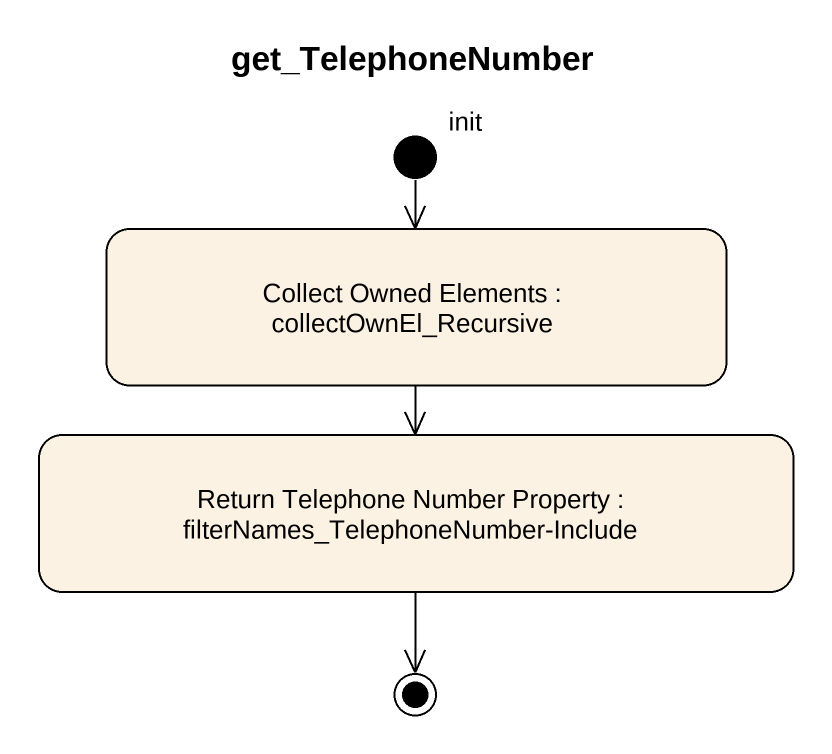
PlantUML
@startuml
title get_TelephoneNumber
hide empty description
state init <<start>>
state "Collect Owned Elements : collectOwnEl_Recursive" as Collect_Owned_Elements
state "Return Telephone Number Property : filterNames_TelephoneNumber-Include" as Return_Telephone_Number
init --> Collect_Owned_Elements
Collect_Owned_Elements --> Return_Telephone_Number
Return_Telephone_Number --> [*]
@enduml
